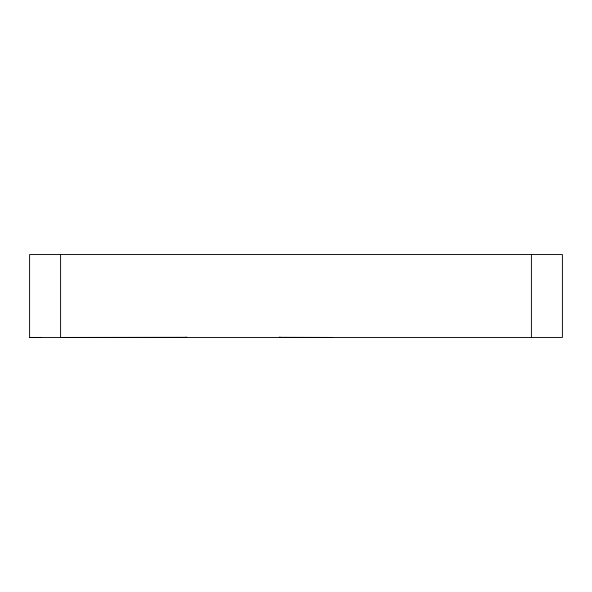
<?xml version="1.0" encoding="UTF-8"?>
<svg xmlns="http://www.w3.org/2000/svg" width="592" height="592" viewBox="0 0 592 592"><rect width="100%" height="100%" fill="white"/><g stroke="black" fill="none" stroke-linecap="round" stroke-linejoin="round"><path stroke-width="0.89" d="M280.016 337.114L279.291 337.322L332.697 337.44M29.6 337.44L562.4 337.44L562.4 254.56L29.6 254.56L29.6 337.44L41.44 337.44L37.178 337.44M185.992 337.114L186.717 337.322L60.599 337.44L60.599 254.56M531.401 254.56L531.401 337.44"/></g></svg>
